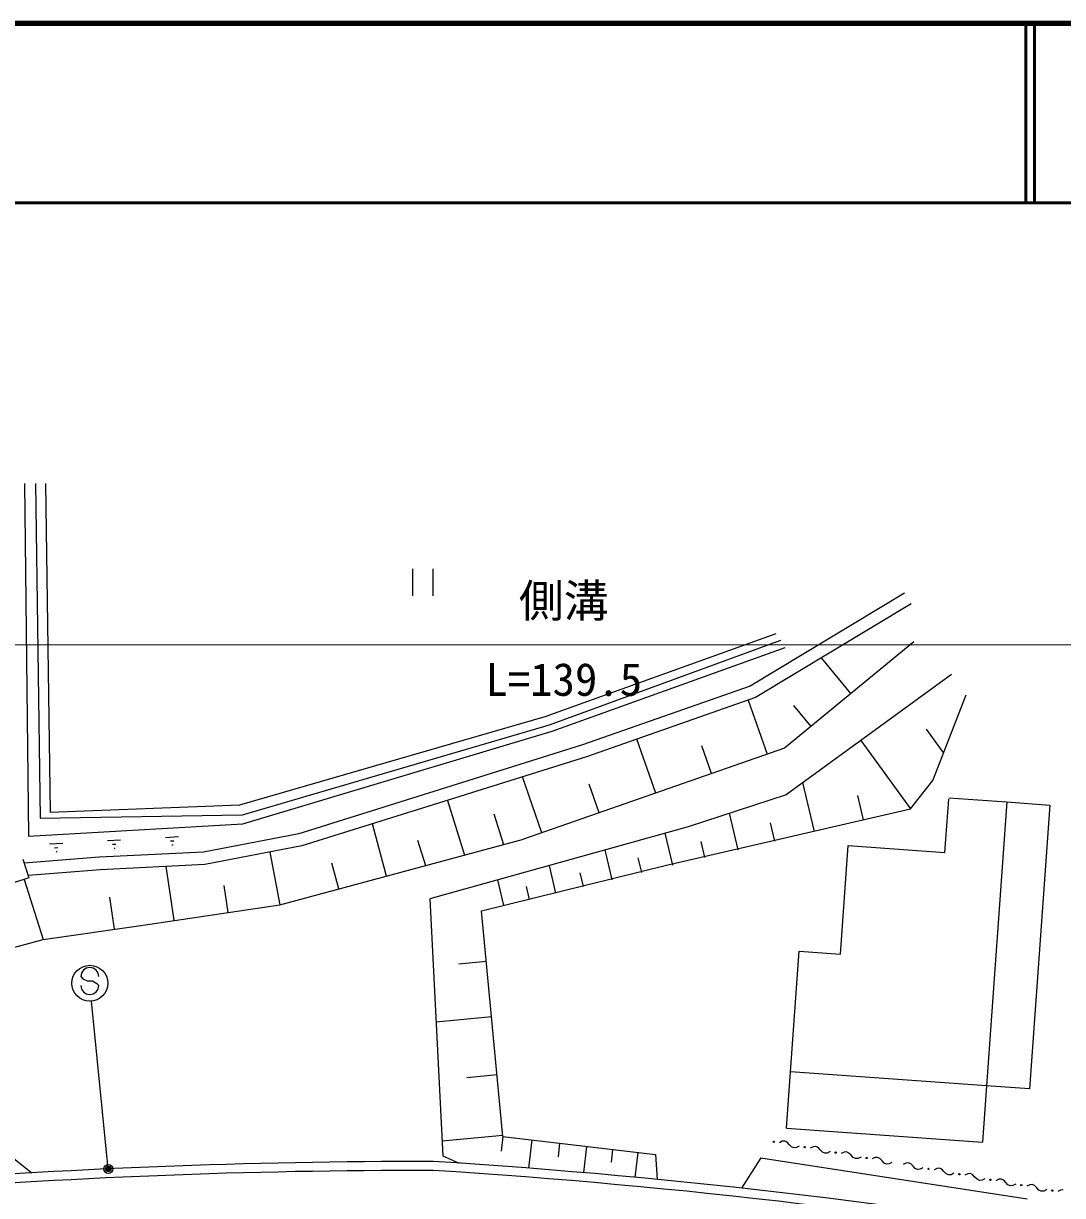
# Model space of a CAD drawing. Units: millimetres on the paper. Extents: x 40 to 680, y 20 to 380.
# Drawn here: x 452.9 to 510.8, y 314.7 to 380 of the extents above; entities that cross this region are included whole.
import ezdxf
from ezdxf.enums import TextEntityAlignment as Align

# ---------------------------------------------------------------- set-up
doc = ezdxf.new("R2010")
doc.units = ezdxf.units.MM
doc.header["$PDMODE"] = 32
doc.header["$PDSIZE"] = 0.5
for name, color, linetype, lineweight in [('M-BGD', 7, 'Continuous', 25), ('M-STR-HTXT', 7, 'Continuous', 13), ('M-STR-STRC', 7, 'Continuous', 25), ('M-TTL', 2, 'Continuous', 140), ('M-TTL-LINE', 7, 'Continuous', 50)]:
    doc.layers.add(name, color=color, linetype=linetype, lineweight=lineweight)
doc.styles.add('@ＭＳ ゴシック', font='')
doc.styles.add('ＭＳ ゴシック', font='')
doc.styles.get('@ＭＳ ゴシック').set_extended_font_data('@MS Gothic')
doc.styles.get('ＭＳ ゴシック').set_extended_font_data('MS Gothic')

msp = doc.modelspace()

# ---------------------------------------------------------------- linework, layer by layer
at = {"layer": 'M-BGD'}
for p, q in [((452.975, 354.375), (453.198, 334.724)), ((453.577, 354.375), (453.848, 335.731)), ((454.135, 354.375), (454.406, 336.053)), ((474.592, 349.609), (474.592, 348.109)), ((475.717, 349.609), (475.717, 348.109)), ((502.004, 348.266), (493.401, 343.088)), ((502.37, 347.669), (493.7, 342.451)), ((481.972, 341.397), (494.844, 346.01)), ((482.223, 340.926), (495.109, 345.639)), ((502.514, 345.555), (495.319, 339.634)), ((482.376, 340.566), (495.339, 345.236)), ((499.003, 342.666), (497.365, 344.656)), ((504.611, 343.734), (500.578, 340.789)), ((493.401, 343.088), (484.057, 339.804)), ((493.7, 342.451), (484.277, 339.14)), ((493.289, 342.306), (494.348, 339.295)), ((503.566, 337.82), (505.432, 342.597)), ((496.788, 340.843), (495.834, 342.002)), ((464.961, 336.469), (481.972, 341.397)), ((465.117, 335.909), (482.223, 340.926)), ((465.142, 335.405), (482.376, 340.566)), ((500.578, 340.789), (495.4, 337.035)), ((503.206, 340.676), (504.165, 339.353)), ((484.057, 339.804), (476.418, 337.416)), ((495.319, 339.634), (480.763, 334.551)), ((488.138, 337.126), (487.09, 340.128)), ((491.243, 338.21), (490.701, 339.763)), ((499.566, 340.055), (502.326, 336.249)), ((484.277, 339.14), (476.627, 336.748)), ((481.8, 334.912), (480.712, 338.025)), ((484.991, 336.027), (484.433, 337.622)), ((496.979, 334.977), (496.329, 337.711)), ((502.326, 336.249), (503.566, 337.82)), ((476.418, 337.416), (468.253, 334.862)), ((495.4, 337.035), (489.951, 335.252)), ((499.712, 335.627), (499.387, 336.994)), ((454.406, 336.053), (464.961, 336.469)), ((476.627, 336.748), (468.424, 334.182)), ((476.529, 336.718), (477.484, 333.668)), ((504.246, 333.816), (504.46, 336.792)), ((504.465, 336.862), (507.695, 336.631)), ((507.695, 336.631), (506.562, 320.823)), ((507.695, 336.631), (510.089, 336.459)), ((510.089, 336.459), (508.956, 320.651)), ((453.848, 335.731), (465.117, 335.909)), ((479.119, 335.96), (479.654, 334.252)), ((488.743, 333.11), (502.326, 336.249)), ((492.737, 333.969), (492.253, 336.006)), ((453.198, 334.724), (465.142, 335.405)), ((473.144, 332.5), (472.36, 335.413)), ((489.951, 335.252), (475.558, 331.228)), ((494.773, 334.453), (494.531, 335.471)), ((454.357, 334.29), (455.1, 334.332)), ((457.595, 334.474), (458.328, 334.516)), ((460.823, 334.658), (461.546, 334.699)), ((461.106, 334.456), (461.287, 334.467)), ((468.253, 334.862), (462.944, 333.841)), ((467.204, 330.901), (480.763, 334.551)), ((474.873, 334.493), (475.314, 333.084)), ((489.086, 333.101), (488.661, 334.892)), ((490.876, 333.527), (490.664, 334.422)), ((454.648, 334.083), (454.834, 334.093)), ((454.731, 333.864), (454.777, 333.867)), ((454.754, 333.865), (454.756, 333.826)), ((462.944, 333.841), (457.152, 333.554)), ((457.882, 334.27), (458.065, 334.28)), ((457.963, 334.054), (458.009, 334.056)), ((457.986, 334.055), (457.988, 334.03)), ((461.186, 334.243), (461.232, 334.246)), ((461.209, 334.245), (461.21, 334.232)), ((468.424, 334.182), (463.028, 333.144)), ((466.639, 333.838), (467.204, 330.901)), ((485.706, 332.298), (485.312, 333.955)), ((498.431, 328.159), (498.864, 334.202)), ((498.864, 334.202), (504.245, 333.817)), ((452.879, 333.444), (453.216, 332.396)), ((457.152, 333.554), (452.954, 333.212)), ((463.028, 333.144), (457.198, 332.855)), ((461.313, 330.038), (460.874, 333.037)), ((470.488, 331.785), (470.102, 333.218)), ((478.44, 330.57), (488.743, 333.11)), ((482.576, 331.554), (482.212, 333.088)), ((487.364, 332.692), (487.166, 333.521)), ((453.216, 332.396), (452.202, 332.071)), ((457.198, 332.855), (453.173, 332.527)), ((484.111, 331.919), (483.929, 332.686)), ((452.949, 332.311), (454.022, 328.969)), ((464.313, 330.478), (464.093, 331.977)), ((479.679, 330.865), (479.341, 332.286)), ((481.1, 331.203), (480.931, 331.913)), ((457.983, 329.55), (457.723, 331.329)), ((475.558, 331.228), (476.286, 316.921)), ((459.456, 329.754), (467.204, 330.901)), ((479.627, 317.989), (478.44, 330.57)), ((454.022, 328.969), (459.456, 329.754)), ((448.617, 327.511), (454.022, 328.969)), ((495.64, 321.605), (496.121, 328.325)), ((496.121, 328.325), (498.432, 328.159)), ((478.706, 327.747), (477.161, 327.601)), ((478.998, 324.656), (475.907, 324.365)), ((479.303, 321.426), (477.614, 321.266)), ((495.415, 318.463), (495.64, 321.605)), ((506.562, 320.823), (495.64, 321.605)), ((506.562, 320.823), (506.337, 317.681)), ((508.956, 320.651), (506.562, 320.823)), ((479.621, 318.049), (476.244, 317.73)), ((495.415, 318.463), (506.337, 317.681)), ((479.618, 317.99), (479.524, 317.185)), ((479.627, 317.989), (488.116, 316.994)), ((481.227, 317.801), (481.043, 316.23)), ((482.781, 317.619), (482.693, 316.868)), ((484.282, 317.443), (484.111, 315.98)), ((495.18, 317.726), (495.024, 317.647)), ((495.324, 317.736), (495.18, 317.726)), ((495.456, 317.678), (495.324, 317.736)), ((495.576, 317.55), (495.456, 317.678)), ((495.695, 317.423), (495.576, 317.55)), ((495.827, 317.364), (495.695, 317.423)), ((495.971, 317.374), (495.827, 317.364)), ((496.127, 317.454), (495.971, 317.374)), ((496.904, 317.424), (496.748, 317.345)), ((497.048, 317.434), (496.904, 317.424)), ((497.18, 317.376), (497.048, 317.434)), ((497.299, 317.248), (497.18, 317.376)), ((452.103, 316.996), (453.386, 315.965)), ((476.286, 316.921), (477.191, 316.508)), ((485.733, 317.273), (485.651, 316.572)), ((487.135, 317.109), (486.97, 315.707)), ((488.116, 316.994), (488.216, 315.605)), ((493.985, 316.803), (492.923, 315.119)), ((493.985, 316.803), (508.821, 314.529)), ((497.419, 317.12), (497.299, 317.248)), ((497.551, 317.062), (497.419, 317.12)), ((497.695, 317.072), (497.551, 317.062)), ((497.851, 317.151), (497.695, 317.072)), ((498.628, 317.122), (498.472, 317.043)), ((498.772, 317.132), (498.628, 317.122)), ((498.903, 317.073), (498.772, 317.132)), ((499.023, 316.946), (498.903, 317.073)), ((499.143, 316.818), (499.023, 316.946)), ((499.275, 316.76), (499.143, 316.818)), ((499.419, 316.77), (499.275, 316.76)), ((499.575, 316.849), (499.419, 316.77)), ((500.351, 316.82), (500.195, 316.74)), ((500.495, 316.83), (500.351, 316.82)), ((500.627, 316.771), (500.495, 316.83)), ((500.747, 316.644), (500.627, 316.771)), ((500.867, 316.516), (500.747, 316.644)), ((500.998, 316.457), (500.867, 316.516)), ((501.142, 316.468), (500.998, 316.457)), ((501.298, 316.547), (501.142, 316.468)), ((502.075, 316.517), (501.919, 316.438)), ((502.219, 316.528), (502.075, 316.517)), ((502.351, 316.469), (502.219, 316.528)), ((502.471, 316.341), (502.351, 316.469)), ((502.59, 316.214), (502.471, 316.341)), ((502.722, 316.155), (502.59, 316.214)), ((502.866, 316.165), (502.722, 316.155)), ((503.022, 316.245), (502.866, 316.165)), ((503.799, 316.215), (503.643, 316.136)), ((503.943, 316.225), (503.799, 316.215)), ((504.074, 316.167), (503.943, 316.225)), ((504.194, 316.039), (504.074, 316.167)), ((504.314, 315.912), (504.194, 316.039)), ((504.446, 315.853), (504.314, 315.912)), ((504.59, 315.863), (504.446, 315.853)), ((504.746, 315.943), (504.59, 315.863)), ((505.522, 315.913), (505.366, 315.834)), ((505.666, 315.923), (505.522, 315.913)), ((505.798, 315.865), (505.666, 315.923)), ((505.918, 315.737), (505.798, 315.865)), ((506.038, 315.609), (505.918, 315.737)), ((506.17, 315.551), (506.038, 315.609)), ((506.314, 315.561), (506.17, 315.551)), ((506.47, 315.64), (506.314, 315.561)), ((507.246, 315.611), (507.09, 315.532)), ((507.39, 315.621), (507.246, 315.611)), ((507.522, 315.562), (507.39, 315.621)), ((507.642, 315.435), (507.522, 315.562)), ((507.761, 315.307), (507.642, 315.435)), ((507.893, 315.249), (507.761, 315.307)), ((508.037, 315.259), (507.893, 315.249)), ((508.193, 315.338), (508.037, 315.259)), ((508.97, 315.309), (508.814, 315.229)), ((509.114, 315.319), (508.97, 315.309)), ((509.246, 315.26), (509.114, 315.319)), ((509.365, 315.133), (509.246, 315.26)), ((509.485, 315.005), (509.365, 315.133)), ((509.617, 314.946), (509.485, 315.005)), ((509.761, 314.957), (509.617, 314.946)), ((509.917, 315.036), (509.761, 314.957)), ((510.694, 315.006), (510.537, 314.927)), ((510.837, 315.017), (510.694, 315.006))]:
    msp.add_line(p, q, dxfattribs=at)
for centre in [(494.714, 317.701), (496.438, 317.399), (498.161, 317.097), (499.885, 316.795), (503.332, 316.19), (505.056, 315.888), (506.78, 315.586), (508.504, 315.284), (510.227, 314.982)]:
    msp.add_circle(centre, 0.035, dxfattribs=at)
for centre, radius, start, end in [((475.079, -53.125), 369.727, 89.89577, 94.66256), ((475.079, -53.125), 369.227, 89.89814, 94.66634), ((452.477, -53.164), 369.997, 80.01063, 86.39587), ((452.477, -53.164), 370.497, 80.00922, 86.39824)]:
    msp.add_arc(centre, radius, start, end, dxfattribs=at)
at = {"layer": 'M-STR-HTXT'}
msp.add_line((420.071, 345.375), (545.958, 345.375), dxfattribs=at)
at = {"layer": 'M-STR-STRC'}
for p, q in [((456.111, 326.904), (456.218, 326.769)), ((456.218, 326.769), (456.464, 326.659)), ((456.464, 326.659), (456.764, 326.659)), ((456.764, 326.659), (457.01, 326.522)), ((457.01, 326.522), (457.111, 326.404)), ((457.638, 316.19), (456.71, 325.534))]:
    msp.add_line(p, q, dxfattribs=at)
for centre, radius in [((456.611, 326.529), 1), ((457.638, 316.19), 0.15), ((457.638, 316.19), 0.12), ((457.638, 316.19), 0.09), ((457.638, 316.19), 0.06), ((457.638, 316.19), 0.03)]:
    msp.add_circle(centre, radius, dxfattribs=at)
for centre, start, end in [((456.611, 326.904), 0, 180), ((456.611, 326.404), 180, 0)]:
    msp.add_arc(centre, 0.5, start, end, dxfattribs=at)
msp.add_point((457.638, 316.19), dxfattribs=at)
at = {"layer": 'M-TTL'}
msp.add_line((680, 380), (40, 380), dxfattribs=at)
at = {"layer": 'M-TTL-LINE'}
for p, q in [((508.747, 380), (508.747, 370)), ((509.247, 380), (509.247, 370)), ((40, 370), (680, 370))]:
    msp.add_line(p, q, dxfattribs=at)

# ---------------------------------------------------------------- texts
at = {"layer": 'M-STR-HTXT', "style": 'ＭＳ ゴシック'}
msp.add_text('側溝', height=1.833, dxfattribs=at).set_placement((483.015, 346.375), align=Align.BOTTOM_CENTER)
at = {"layer": 'M-STR-HTXT', "style": '@ＭＳ ゴシック'}
msp.add_text('L=139.5', height=1.833, dxfattribs=at).set_placement((483.015, 344.375), align=Align.TOP_CENTER)

doc.saveas('drawing.dxf')
